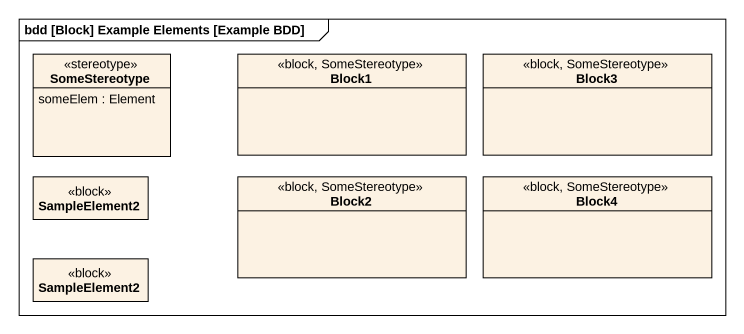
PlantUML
@startuml
mainframe bdd [Block] Example Elements [Example BDD]
hide circle
hide empty members
class SomeStereotype <<stereotype>> {
  someElem : Element
}
class Block1 <<block, SomeStereotype>>
class Block3 <<block, SomeStereotype>>
class SampleElement2 <<block>>
class Block2 <<block, SomeStereotype>>
class Block4 <<block, SomeStereotype>>
class "SampleElement2" as SampleElement2_2 <<block>>
@enduml
